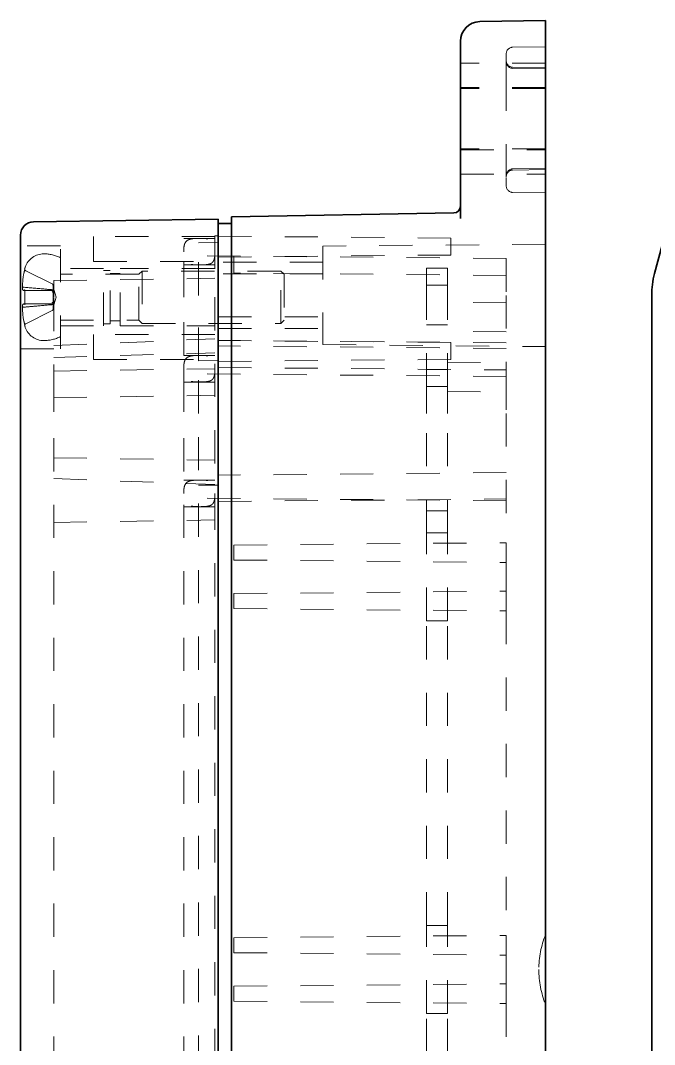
# Model space of a CAD drawing. Header units: inches. Extents: x 0.4 to 16.6, y 0.2 to 10.8.
# Drawn here: x 5.8 to 7.707, y 5.634 to 8.714 of the extents above; entities that cross this region are included whole.
import ezdxf

# ---------------------------------------------------------------- set-up
doc = ezdxf.new("R2010")
doc.units = ezdxf.units.IN
doc.header["$MEASUREMENT"] = 0
doc.linetypes.add('HIDDEN', pattern=[0.075, 0.05, -0.025])

msp = doc.modelspace()

# ---------------------------------------------------------------- linework, layer by layer
at = {"color": 7, "linetype": 'Continuous', "lineweight": 35}
for p, q in [((7.1813, 8.711), (7.3792, 8.7145)), ((7.3792, 8.5686), (7.3792, 8.7145)), ((7.1233, 8.5524), (7.1233, 8.652)), ((7.3792, 7.9531), (7.3792, 8.5686)), ((7.7072, 7.9531), (7.8721, 8.5686)), ((7.1233, 8.1187), (7.1233, 8.5524)), ((7.1039, 8.1356), (6.4342, 8.1239)), ((5.8392, 8.1089), (6.3948, 8.1171)), ((6.3948, 7.8821), (6.3948, 8.1171)), ((6.3948, 8.1042), (6.4342, 8.1042)), ((6.4342, 7.8877), (6.4342, 8.1239)), ((5.7998, 7.8821), (5.7998, 8.069)), ((7.3792, 7.8877), (7.3792, 7.9531)), ((6.4342, 3.8326), (6.4342, 7.8877)), ((7.3792, 3.8326), (7.3792, 7.8877)), ((7.6986, 3.8326), (7.6986, 7.8877)), ((5.7998, 3.8381), (5.7998, 7.8821)), ((6.3948, 3.8381), (6.3948, 7.8821))]:
    msp.add_line(p, q, dxfattribs=at)
at = {"color": 7, "linetype": 'HIDDEN', "lineweight": 18}
for p, q in [((7.2804, 8.634), (7.3792, 8.6357)), ((7.2611, 8.6143), (7.2611, 8.5426)), ((7.3792, 8.5865), (7.1233, 8.5865)), ((7.3792, 8.5722), (7.2804, 8.574)), ((7.2804, 8.5705), (7.3792, 8.5688)), ((7.2611, 8.5426), (7.2611, 8.2397)), ((7.3792, 8.5132), (7.1233, 8.5132)), ((7.3792, 8.5097), (7.1233, 8.5097)), ((7.3792, 8.3286), (7.1233, 8.3286)), ((7.1233, 8.3252), (7.3792, 8.3252)), ((7.2804, 8.2679), (7.3792, 8.2696)), ((7.2804, 8.2644), (7.3792, 8.2661)), ((7.1233, 8.2519), (7.3792, 8.2519)), ((7.2611, 8.2397), (7.2611, 8.2171)), ((7.2804, 8.1974), (7.3792, 8.1957)), ((6.0198, 7.9896), (6.0198, 8.0646)), ((6.3848, 8.0646), (6.0198, 8.0646)), ((6.2908, 8.0591), (6.3848, 8.0591)), ((6.2908, 7.8891), (6.2908, 8.0591)), ((6.3357, 8.0457), (6.3948, 8.0463)), ((6.3357, 7.8877), (6.3357, 8.0457)), ((6.3848, 8.0671), (6.3948, 8.0671)), ((6.3848, 8.0671), (6.3848, 7.8821)), ((7.0948, 8.0598), (6.3948, 8.0659)), ((7.3792, 8.0417), (6.7098, 8.0358)), ((7.0948, 8.009), (7.0948, 8.0598)), ((5.9198, 8.0371), (5.7998, 8.0371)), ((5.9198, 7.7271), (5.9198, 8.0371)), ((6.3948, 8.0029), (7.0948, 8.009)), ((6.7098, 8.0358), (6.7098, 7.7395)), ((6.0198, 7.9896), (6.3848, 7.9896)), ((6.2908, 7.9791), (6.3848, 7.9791)), ((7.2612, 7.9987), (6.3357, 8.0068)), ((6.7098, 7.9877), (6.3948, 7.9877)), ((6.7098, 7.9877), (6.3948, 7.9877)), ((6.4417, 8.0058), (6.4417, 7.9548)), ((7.2612, 7.9987), (7.2612, 7.8877)), ((5.8156, 7.9618), (5.8152, 7.962)), ((5.895, 7.9222), (5.8156, 7.9618)), ((6.0498, 7.9681), (5.9198, 7.9681)), ((6.156, 7.951), (5.9198, 7.951)), ((6.0498, 7.7961), (6.0498, 7.9681)), ((6.0698, 7.9621), (6.0498, 7.9621)), ((6.0698, 7.8021), (6.0698, 7.9621)), ((6.0998, 7.9531), (6.0698, 7.9531)), ((6.0998, 7.7961), (6.0998, 7.9681)), ((6.3848, 7.9681), (6.0998, 7.9681)), ((6.1659, 7.9609), (6.156, 7.951)), ((6.156, 7.8132), (6.156, 7.951)), ((6.1659, 7.9609), (6.1659, 7.8034)), ((6.5832, 7.9609), (6.1659, 7.9609)), ((6.7098, 7.9527), (6.3948, 7.9527)), ((7.2612, 7.9477), (6.4417, 7.9548)), ((6.5832, 7.8034), (6.5832, 7.9609)), ((6.593, 7.951), (6.5832, 7.9609)), ((6.593, 7.951), (6.593, 7.8132)), ((7.0215, 7.969), (7.084, 7.969)), ((7.0215, 7.8877), (7.0215, 7.969)), ((7.084, 7.8877), (7.084, 7.969)), ((5.8978, 7.9153), (5.8978, 7.9178)), ((5.8998, 7.932), (6.3848, 7.9391)), ((5.8998, 7.8891), (5.8998, 7.932)), ((7.0215, 7.918), (7.084, 7.918)), ((5.8056, 7.9074), (5.8056, 7.9123)), ((5.8978, 7.9024), (5.8157, 7.9024)), ((5.8978, 7.9043), (5.8978, 7.9153)), ((5.9075, 7.8821), (5.8978, 7.9121)), ((5.8978, 7.9024), (5.8978, 7.9043)), ((5.8978, 7.9019), (5.8978, 7.9024)), ((5.8978, 7.8624), (5.8978, 7.9019)), ((5.8998, 7.8821), (5.8998, 7.8891)), ((6.2908, 7.8821), (6.2908, 7.8891)), ((6.3357, 7.6907), (6.3357, 7.8877)), ((7.0215, 7.614), (7.0215, 7.8877)), ((7.084, 7.614), (7.084, 7.8877)), ((7.2612, 7.8877), (7.2612, 7.6437)), ((5.8056, 7.8519), (5.8056, 7.8569)), ((5.8157, 7.8619), (5.8978, 7.8619)), ((5.8978, 7.8521), (5.9075, 7.8821)), ((5.8978, 7.8619), (5.8978, 7.8624)), ((5.8978, 7.86), (5.8978, 7.8619)), ((5.8978, 7.849), (5.8978, 7.86)), ((5.8998, 7.58), (5.8998, 7.8821)), ((6.2908, 7.7071), (6.2908, 7.8821)), ((6.3848, 7.8821), (6.3848, 3.8381)), ((7.2612, 7.8675), (7.084, 7.8644)), ((5.8156, 7.8024), (5.895, 7.842)), ((5.8978, 7.8465), (5.8978, 7.849)), ((5.8156, 7.8024), (5.8152, 7.8022)), ((5.9198, 7.8132), (6.156, 7.8132)), ((5.9198, 7.7961), (6.0498, 7.7961)), ((6.0498, 7.8021), (6.0698, 7.8021)), ((6.0698, 7.8111), (6.0998, 7.8111)), ((6.0998, 7.7961), (6.3848, 7.7961)), ((6.156, 7.8132), (6.1659, 7.8034)), ((6.1659, 7.8034), (6.5832, 7.8034)), ((6.3948, 7.8227), (6.7098, 7.8227)), ((6.5832, 7.8034), (6.593, 7.8132)), ((7.084, 7.7994), (7.0215, 7.7994)), ((6.0198, 7.6946), (6.0198, 7.7696)), ((6.3848, 7.7696), (6.0198, 7.7696)), ((6.3948, 7.7877), (6.7098, 7.7877)), ((6.3948, 7.7877), (6.7098, 7.7877)), ((7.2612, 7.7779), (7.084, 7.7794)), ((5.8998, 7.7366), (6.3848, 7.7572)), ((7.2612, 7.7448), (6.3948, 7.7524)), ((7.0948, 7.7458), (6.3948, 7.752)), ((7.2612, 7.7281), (6.3948, 7.7357)), ((6.7098, 7.7395), (7.3792, 7.7337)), ((7.0948, 7.6951), (7.0948, 7.7458)), ((5.7998, 7.7271), (5.9198, 7.7271)), ((5.8998, 7.7005), (6.3848, 7.7148)), ((6.2908, 7.7071), (6.3848, 7.7071)), ((6.2908, 7.5371), (6.2908, 7.7071)), ((6.0198, 7.6946), (6.3848, 7.6946)), ((6.3357, 7.6907), (6.3948, 7.6913)), ((6.3357, 7.5327), (6.3357, 7.6907)), ((6.3948, 7.689), (7.0948, 7.6951)), ((6.3948, 7.6709), (7.2612, 7.6633)), ((7.084, 7.6844), (7.2612, 7.686)), ((5.8998, 7.66), (6.3848, 7.6671)), ((6.2908, 7.6671), (6.2908, 7.5371)), ((7.2612, 7.6437), (6.3357, 7.6518)), ((7.0215, 7.6644), (7.084, 7.6644)), ((7.2612, 7.6437), (7.2612, 7.5327)), ((6.2908, 7.6271), (6.3848, 7.6271)), ((7.0215, 7.5327), (7.0215, 7.614)), ((7.0215, 7.614), (7.084, 7.614)), ((7.084, 7.5327), (7.084, 7.614)), ((5.8998, 7.58), (6.3848, 7.5871)), ((5.8998, 7.5371), (5.8998, 7.58)), ((7.084, 7.5994), (7.2612, 7.5963)), ((5.8998, 4.5581), (5.8998, 7.5371)), ((6.2908, 4.5581), (6.2908, 7.5371)), ((6.3357, 4.5616), (6.3357, 7.5327)), ((7.0215, 7.1735), (7.0215, 7.5327)), ((7.084, 7.1735), (7.084, 7.5327)), ((7.2612, 7.5327), (7.2612, 7.1438)), ((5.8998, 7.3993), (6.3848, 7.3921)), ((5.8998, 7.3364), (6.3848, 7.3192)), ((6.2908, 7.3321), (6.3848, 7.3321)), ((7.2612, 7.3545), (6.3948, 7.3469)), ((6.3357, 7.3167), (6.3948, 7.3173)), ((7.2612, 7.2697), (6.3357, 7.2778)), ((6.3948, 7.2677), (7.2612, 7.2753)), ((6.2908, 7.2521), (6.3848, 7.2521)), ((7.0215, 7.24), (7.084, 7.24)), ((5.8998, 7.205), (6.3848, 7.2121)), ((7.0215, 7.1735), (7.084, 7.1735)), ((7.0215, 6.9088), (7.0215, 7.1735)), ((7.084, 6.9088), (7.084, 7.1735)), ((6.4417, 7.1366), (7.2612, 7.1438)), ((6.4417, 7.1366), (6.4417, 7.0916)), ((7.2612, 7.1438), (7.2612, 7.0845)), ((6.4417, 7.0916), (7.2612, 7.0845)), ((7.2612, 7.0845), (7.2612, 6.9978)), ((6.4417, 6.9906), (7.2612, 6.9978)), ((7.2612, 6.9385), (7.2612, 6.9978)), ((6.4417, 6.9456), (6.4417, 6.9906)), ((6.4417, 6.9456), (7.2612, 6.9385)), ((7.2612, 6.9385), (7.2612, 5.9628)), ((7.0215, 5.9925), (7.0215, 6.9088)), ((7.0215, 6.9088), (7.084, 6.9088)), ((7.084, 5.9925), (7.084, 6.9088)), ((7.0215, 5.9925), (7.084, 5.9925)), ((7.0215, 5.7278), (7.0215, 5.9925)), ((7.084, 5.7278), (7.084, 5.9925)), ((6.4417, 5.9556), (7.2612, 5.9628)), ((6.4417, 5.9556), (6.4417, 5.9106)), ((7.2612, 5.9628), (7.2612, 5.9035)), ((6.4417, 5.9106), (7.2612, 5.9035)), ((7.2612, 5.9035), (7.2612, 5.8168)), ((6.4417, 5.8096), (7.2612, 5.8168)), ((6.4417, 5.7646), (6.4417, 5.8096)), ((7.2612, 5.7575), (7.2612, 5.8168)), ((6.4417, 5.7646), (7.2612, 5.7575)), ((7.2612, 5.7575), (7.2612, 4.7818)), ((7.0215, 4.8115), (7.0215, 5.7278)), ((7.0215, 5.7278), (7.084, 5.7278)), ((7.084, 4.8115), (7.084, 5.7278))]:
    msp.add_line(p, q, dxfattribs=at)
at = {"color": 7, "linetype": 'HIDDEN', "lineweight": 18, "flags": 128}
msp.add_lwpolyline([(5.8128, 7.8976), (5.8128, 7.8977), (5.813, 7.8977)], dxfattribs=at)
at = {"color": 7, "linetype": 'Continuous', "lineweight": 35}
for centre, radius, start, end in [((7.1823, 8.652), 0.0591, 91, 180), ((7.1036, 8.1553), 0.0197, 271, 0), ((5.8398, 8.069), 0.04, 90.844, 180), ((7.9513, 7.8877), 0.2527, 165, 180)]:
    msp.add_arc(centre, radius, start, end, dxfattribs=at)
at = {"color": 7, "linetype": 'HIDDEN', "lineweight": 18}
for centre, radius, start, end in [((7.2807, 8.6143), 0.0197, 91, 180), ((7.2807, 8.5936), 0.0197, 180, 269), ((7.2807, 8.5902), 0.0197, 180, 269), ((7.2807, 8.2482), 0.0197, 91, 180), ((7.2807, 8.2447), 0.0197, 91, 180), ((7.2807, 8.2171), 0.0197, 180, 269), ((5.8701, 7.9536), 0.0591, 90, 160.9738), ((5.8701, 7.902), 0.1106, 63.285, 90), ((5.8174, 7.9665), 0.005, 162.8386, 243.5035), ((5.9631, 7.9215), 0.1575, 160.9738, 162.8388), ((5.8928, 7.9178), 0.005, 0, 63.5035), ((5.8106, 7.9074), 0.005, 180, 270), ((5.8106, 7.8569), 0.005, 90, 180), ((5.8928, 7.8465), 0.005, 296.4965, 0), ((5.8174, 7.7978), 0.005, 116.4965, 197.1827), ((5.9631, 7.8428), 0.1575, 197.1728, 199.0262), ((5.8701, 7.8107), 0.0591, 199.0262, 270), ((5.8701, 7.8623), 0.1106, 270, 296.715), ((7.6422, 5.8601), 0.283, 158.3306, 180), ((7.6422, 5.8601), 0.283, 180, 201.6694)]:
    msp.add_arc(centre, radius, start, end, dxfattribs=at)
for centre, major_axis, start_param, end_param in [((5.8928, 7.8974), (0.00487, 0.00487), 4.943614, 6.05196), ((5.8928, 7.8669), (-0.00487, 0.00487), 3.372818, 4.481164)]:
    msp.add_ellipse(centre, major_axis=major_axis, ratio=0.235436, start_param=start_param, end_param=end_param, dxfattribs=at)
for points, knots in [([(6.2908, 8.0191), (6.2909, 8.023), (6.291, 8.03), (6.2925, 8.0395), (6.2955, 8.0469), (6.301, 8.0531), (6.3102, 8.0572), (6.3229, 8.0589), (6.3407, 8.0592), (6.3568, 8.0591), (6.3693, 8.0564), (6.3754, 8.0535), (6.3801, 8.0484), (6.3831, 8.0408), (6.3846, 8.0309), (6.3847, 8.0234), (6.3848, 8.0191)], [0, 0, 0, 0, 0.0782185, 0.1409282, 0.1922426, 0.2383502, 0.3044596, 0.3886554, 0.4965911, 0.6638352, 0.7116919, 0.7527789, 0.7974796, 0.8488949, 0.9146742, 1, 1, 1, 1]), ([(6.3848, 8.0191), (6.3847, 8.0149), (6.3846, 8.0074), (6.3831, 7.9974), (6.3801, 7.9898), (6.3749, 7.9843), (6.3673, 7.9811), (6.3547, 7.9793), (6.3393, 7.979), (6.3229, 7.9793), (6.3102, 7.9811), (6.301, 7.9851), (6.2955, 7.9913), (6.2925, 7.9988), (6.291, 8.0083), (6.2909, 8.0152), (6.2908, 8.0191)], [0, 0, 0, 0, 0.08533, 0.151112, 0.202529, 0.247232, 0.300448, 0.366108, 0.503387, 0.611327, 0.695527, 0.761639, 0.807749, 0.859066, 0.921778, 1, 1, 1, 1]), ([(5.8108, 7.9574), (5.8105, 7.9558), (5.8069, 7.9411), (5.8062, 7.9259), (5.8056, 7.9123)], [0, 0, 0, 0, 0.104903, 1, 1, 1, 1]), ([(5.8142, 7.9628), (5.814, 7.9631), (5.8134, 7.9637), (5.813, 7.9647), (5.8129, 7.9655), (5.8128, 7.966), (5.8128, 7.9663), (5.8128, 7.9663), (5.8128, 7.9662), (5.8127, 7.9656), (5.8125, 7.9643), (5.8119, 7.962), (5.8113, 7.9595), (5.8109, 7.9578), (5.8108, 7.9574)], [0, 0, 0, 0, 0.07262, 0.135671, 0.186078, 0.222095, 0.252729, 0.289115, 0.342142, 0.423985, 0.551724, 0.722914, 0.921695, 1, 1, 1, 1]), ([(5.8155, 7.9619), (5.8151, 7.9621), (5.8146, 7.9624), (5.8142, 7.9628), (5.8142, 7.9628)], [0, 0, 0, 0, 0.974558, 1, 1, 1, 1]), ([(5.8056, 7.9084), (5.8057, 7.909), (5.8058, 7.91), (5.8067, 7.9111), (5.8079, 7.9118), (5.8093, 7.9121), (5.8102, 7.912), (5.8106, 7.912)], [0, 0, 0, 0, 0.284639, 0.502156, 0.683938, 0.866579, 1, 1, 1, 1]), ([(5.8106, 7.912), (5.8316, 7.9102), (5.8606, 7.9077), (5.8897, 7.905), (5.8978, 7.9043)], [0, 0, 0, 0, 0.721787, 1, 1, 1, 1]), ([(5.8157, 7.9024), (5.8153, 7.9024), (5.8118, 7.9024), (5.8112, 7.9024), (5.8106, 7.9024)], [0, 0, 0, 0, 0.104555, 1, 1, 1, 1]), ([(5.8155, 7.9025), (5.8153, 7.9025), (5.8145, 7.9024), (5.8134, 7.903), (5.8125, 7.9037), (5.8122, 7.9042), (5.8122, 7.9042), (5.8123, 7.9039), (5.8126, 7.9031), (5.8128, 7.9015), (5.8129, 7.8996), (5.8128, 7.8982), (5.8128, 7.8976)], [0, 0, 0, 0, 0.047996, 0.170596, 0.268854, 0.35004, 0.421035, 0.499351, 0.606875, 0.736239, 0.896881, 1, 1, 1, 1]), ([(5.8106, 7.8523), (5.8102, 7.8522), (5.8092, 7.8522), (5.8079, 7.8525), (5.8068, 7.8531), (5.806, 7.854), (5.8056, 7.855), (5.8056, 7.8557), (5.8056, 7.8559)], [0, 0, 0, 0, 0.1586713, 0.3172169, 0.4793819, 0.6617655, 0.9366869, 1, 1, 1, 1]), ([(5.8106, 7.8619), (5.8112, 7.8619), (5.8118, 7.8619), (5.8153, 7.8619), (5.8157, 7.8619)], [0, 0, 0, 0, 0.895445, 1, 1, 1, 1]), ([(5.8978, 7.86), (5.8791, 7.8583), (5.8501, 7.8556), (5.821, 7.8531), (5.8106, 7.8523)], [0, 0, 0, 0, 0.641437, 1, 1, 1, 1]), ([(5.8128, 7.8666), (5.8128, 7.8662), (5.8129, 7.8649), (5.8128, 7.8629), (5.8125, 7.8611), (5.8123, 7.8602), (5.8122, 7.86), (5.8123, 7.8602), (5.8128, 7.8608), (5.8138, 7.8615), (5.815, 7.862), (5.8156, 7.8618), (5.8156, 7.8618)], [0, 0, 0, 0, 0.076345, 0.252246, 0.399432, 0.513683, 0.601906, 0.676294, 0.754635, 0.860305, 0.990896, 1, 1, 1, 1]), ([(5.8056, 7.8519), (5.8062, 7.8383), (5.8069, 7.8231), (5.8105, 7.8084), (5.8108, 7.8069)], [0, 0, 0, 0, 0.895097, 1, 1, 1, 1]), ([(5.8108, 7.8069), (5.8109, 7.8064), (5.8114, 7.8047), (5.812, 7.802), (5.8126, 7.7995), (5.8128, 7.7983), (5.8128, 7.7979), (5.8128, 7.798), (5.8128, 7.7983), (5.8129, 7.799), (5.8132, 7.8001), (5.814, 7.8013), (5.8149, 7.8022), (5.8155, 7.8024), (5.8155, 7.8024)], [0, 0, 0, 0, 0.075225, 0.271592, 0.439929, 0.566981, 0.638154, 0.68654, 0.718636, 0.755094, 0.822703, 0.901533, 0.99086, 1, 1, 1, 1]), ([(6.2908, 7.6671), (6.2909, 7.671), (6.291, 7.678), (6.2925, 7.6875), (6.2955, 7.6949), (6.301, 7.7011), (6.3102, 7.7052), (6.3229, 7.7069), (6.3407, 7.7072), (6.3568, 7.7071), (6.3693, 7.7044), (6.3754, 7.7015), (6.3801, 7.6964), (6.3831, 7.6888), (6.3846, 7.6789), (6.3847, 7.6714), (6.3848, 7.6671)], [0, 0, 0, 0, 0.078219, 0.140928, 0.192243, 0.23835, 0.30446, 0.388655, 0.496591, 0.663835, 0.711692, 0.752779, 0.79748, 0.848895, 0.914674, 1, 1, 1, 1]), ([(6.3848, 7.6671), (6.3847, 7.6629), (6.3846, 7.6554), (6.3831, 7.6454), (6.3801, 7.6378), (6.3749, 7.6323), (6.3673, 7.6291), (6.3547, 7.6273), (6.3393, 7.627), (6.3229, 7.6273), (6.3102, 7.6291), (6.301, 7.6331), (6.2955, 7.6393), (6.2925, 7.6468), (6.291, 7.6563), (6.2909, 7.6632), (6.2908, 7.6671)], [0, 0, 0, 0, 0.08533, 0.151112, 0.202529, 0.247232, 0.300448, 0.366108, 0.503387, 0.611327, 0.695527, 0.761639, 0.807749, 0.859066, 0.921778, 1, 1, 1, 1]), ([(6.2908, 7.2921), (6.2909, 7.296), (6.291, 7.303), (6.2925, 7.3125), (6.2955, 7.3199), (6.301, 7.3261), (6.3102, 7.3302), (6.3229, 7.3319), (6.3407, 7.3322), (6.3568, 7.3321), (6.3693, 7.3294), (6.3754, 7.3265), (6.3801, 7.3214), (6.3831, 7.3138), (6.3846, 7.3039), (6.3847, 7.2964), (6.3848, 7.2921)], [0, 0, 0, 0, 0.078219, 0.140928, 0.192243, 0.23835, 0.30446, 0.388655, 0.496591, 0.663835, 0.711692, 0.752779, 0.79748, 0.848895, 0.914674, 1, 1, 1, 1]), ([(6.3848, 7.2921), (6.3847, 7.2879), (6.3846, 7.2804), (6.3831, 7.2704), (6.3801, 7.2628), (6.3749, 7.2573), (6.3673, 7.2541), (6.3547, 7.2523), (6.3393, 7.252), (6.3229, 7.2523), (6.3102, 7.2541), (6.301, 7.2581), (6.2955, 7.2643), (6.2925, 7.2718), (6.291, 7.2813), (6.2909, 7.2882), (6.2908, 7.2921)], [0, 0, 0, 0, 0.08533, 0.151112, 0.202529, 0.247232, 0.300448, 0.366108, 0.503387, 0.611327, 0.695527, 0.761639, 0.807749, 0.859066, 0.921778, 1, 1, 1, 1])]:
    msp.add_open_spline(points, degree=3, knots=knots, dxfattribs=at)
msp.add_open_spline([(5.813, 7.8977), (5.8128, 7.8925), (5.8124, 7.8821), (5.8128, 7.8718), (5.813, 7.8666)], degree=3, dxfattribs=at)

doc.saveas('drawing.dxf')
